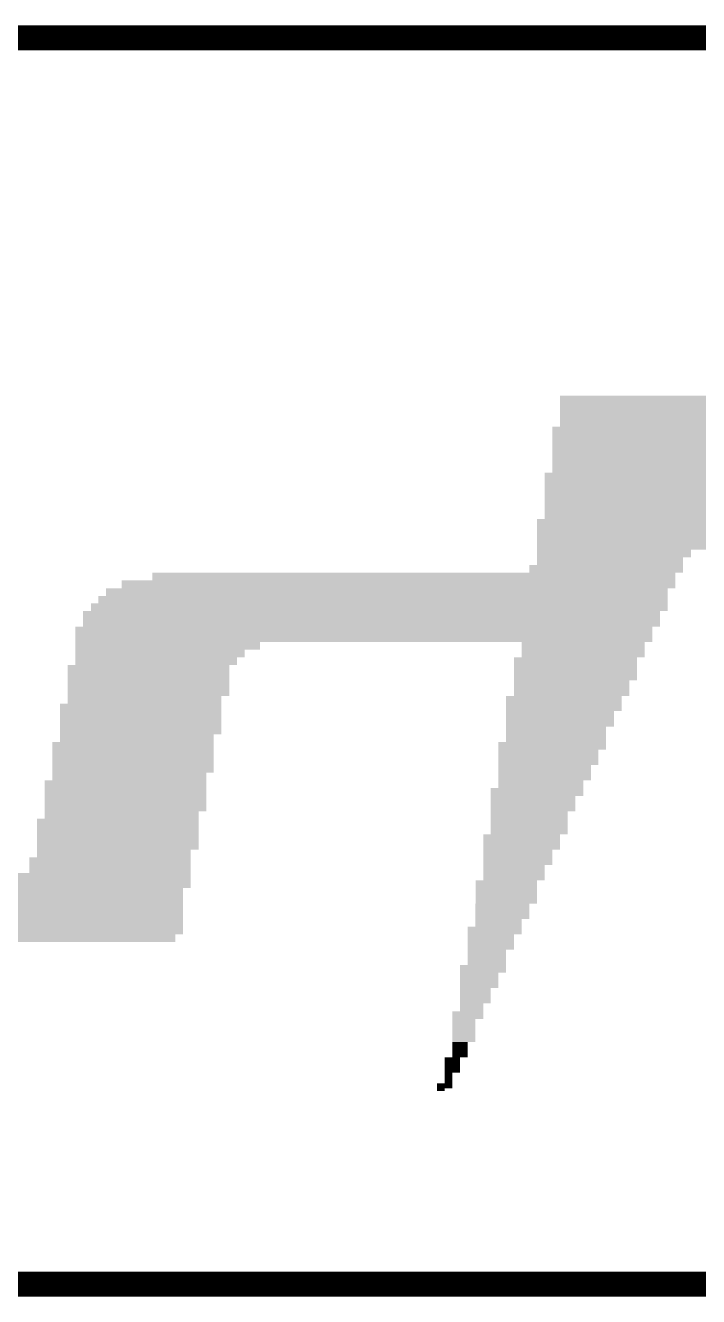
# Model space of a CAD drawing. Extents: x -2.6 to 72.5, y -0.1 to 95.
# Drawn here: x 12.06 to 14.76, y 89.95 to 95.05 of the extents above; entities that cross this region are included whole.
import ezdxf

# ---------------------------------------------------------------- set-up
doc = ezdxf.new("R2010")
doc.units = 0
doc.layers.add('02_ASSY1_GBR', color=6, linetype='CONTINUOUS')

msp = doc.modelspace()

# ---------------------------------------------------------------- linework, layer by layer
at = {"layer": '02_ASSY1_GBR', "const_width": 0.1}
msp.add_lwpolyline([(22.5, 95), (-2.5, 95), (-2.5, 90), (22.5, 90)], dxfattribs=at)
at = {"layer": '02_ASSY1_GBR'}
for points in [[(14.205014, 93.533128), (14.205018, 93.563926), (14.91502, 93.533128), (14.915, 93.563926)], [(14.205018, 93.563926), (14.20502, 93.563946), (14.915, 93.563926), (14.91498, 93.563946)], [(14.20502, 93.563946), (14.205054, 93.56398), (14.91498, 93.563946), (14.914946, 93.56398)], [(14.205054, 93.56398), (14.205074, 93.564), (14.914946, 93.56398), (14.205074, 93.564)], [(14.205004, 93.471128), (14.205014, 93.532926), (14.94602, 93.471128), (14.946, 93.532926)], [(14.205014, 93.533), (14.205014, 93.533128), (14.915148, 93.533), (14.91502, 93.533128)], [(14.205014, 93.53298), (14.205014, 93.533), (14.945946, 93.53298), (14.915148, 93.533)], [(14.205014, 93.532926), (14.205014, 93.53298), (14.946, 93.532926), (14.945946, 93.53298)], [(14.174016, 93.410128), (14.17402, 93.439946), (14.97702, 93.410128), (14.977012, 93.439946)], [(14.17402, 93.439946), (14.174074, 93.44), (14.977012, 93.439946), (14.977012, 93.44)], [(14.174074, 93.44), (14.204872, 93.44002), (14.977012, 93.44), (14.977012, 93.44002)], [(14.204872, 93.44002), (14.205, 93.440148), (14.977012, 93.44002), (14.977012, 93.440148)], [(14.205, 93.440148), (14.205004, 93.470926), (14.977012, 93.440148), (14.977, 93.470926)], [(14.205004, 93.471), (14.205004, 93.471128), (14.946148, 93.471), (14.94602, 93.471128)], [(14.205004, 93.47098), (14.205004, 93.471), (14.976946, 93.47098), (14.946148, 93.471)], [(14.205004, 93.470926), (14.205004, 93.47098), (14.977, 93.470926), (14.976946, 93.47098)], [(14.17401, 93.348128), (14.174016, 93.409926), (15.00802, 93.348128), (15.008, 93.409926)], [(14.174016, 93.41), (14.174016, 93.410128), (14.977148, 93.41), (14.97702, 93.410128)], [(14.174016, 93.40998), (14.174016, 93.41), (15.007946, 93.40998), (14.977148, 93.41)], [(14.174016, 93.409926), (14.174016, 93.40998), (15.008, 93.409926), (15.007946, 93.40998)], [(14.174006, 93.317128), (14.17401, 93.347926), (15.03802, 93.317128), (15.038, 93.347926)], [(14.17401, 93.348), (14.17401, 93.348128), (15.008148, 93.348), (15.00802, 93.348128)], [(14.17401, 93.34798), (14.17401, 93.348), (15.037946, 93.34798), (15.008148, 93.348)], [(14.17401, 93.347926), (14.17401, 93.34798), (15.038, 93.347926), (15.037946, 93.34798)], [(14.174, 93.255148), (14.174006, 93.316926), (15.06902, 93.255148), (15.069, 93.316926)], [(14.174006, 93.317), (14.174006, 93.317128), (15.038148, 93.317), (15.03802, 93.317128)], [(14.174006, 93.31698), (14.174006, 93.317), (15.068946, 93.31698), (15.038148, 93.317)], [(14.174006, 93.316926), (14.174006, 93.31698), (15.069, 93.316926), (15.068946, 93.31698)], [(14.143012, 93.194128), (14.143018, 93.254926), (15.10002, 93.194128), (15.1, 93.254926)], [(14.143018, 93.254926), (14.14302, 93.254946), (15.1, 93.254926), (15.09998, 93.254946)], [(14.14302, 93.254946), (14.143054, 93.25498), (15.09998, 93.254946), (15.099946, 93.25498)], [(14.143054, 93.25498), (14.143074, 93.255), (15.099946, 93.25498), (15.069148, 93.255)], [(14.143074, 93.255), (14.173872, 93.25502), (15.069148, 93.255), (15.069128, 93.25502)], [(14.173872, 93.25502), (14.17398, 93.255128), (15.069128, 93.25502), (15.06902, 93.255128)], [(14.17398, 93.255128), (14.174, 93.255148), (15.06902, 93.255128), (15.06902, 93.255148)], [(14.143006, 93.132128), (14.143012, 93.193926), (15.13102, 93.132128), (15.131, 93.193926)], [(14.143012, 93.194), (14.143012, 93.194128), (15.100148, 93.194), (15.10002, 93.194128)], [(14.143012, 93.19398), (14.143012, 93.194), (15.130946, 93.19398), (15.100148, 93.194)], [(14.143012, 93.193926), (14.143012, 93.19398), (15.131, 93.193926), (15.130946, 93.19398)], [(14.143, 93.070148), (14.143006, 93.131926), (15.16202, 93.070148), (15.162, 93.131926)], [(14.143006, 93.132), (14.143006, 93.132128), (15.131148, 93.132), (15.13102, 93.132128)], [(14.143006, 93.13198), (14.143006, 93.132), (15.161946, 93.13198), (15.131148, 93.132)], [(14.143006, 93.131926), (14.143006, 93.13198), (15.162, 93.131926), (15.161946, 93.13198)], [(14.113012, 93.008128), (14.113018, 93.069926), (15.19302, 93.008128), (15.193, 93.069926)], [(14.113018, 93.069926), (14.11302, 93.069946), (15.193, 93.069926), (15.19298, 93.069946)], [(14.11302, 93.069946), (14.113054, 93.06998), (15.19298, 93.069946), (15.192946, 93.06998)], [(14.113054, 93.06998), (14.113074, 93.07), (15.192946, 93.06998), (15.162148, 93.07)], [(14.113074, 93.07), (14.142872, 93.07002), (15.162148, 93.07), (15.162128, 93.07002)], [(14.142872, 93.07002), (14.14298, 93.070128), (15.162128, 93.07002), (15.16202, 93.070128)], [(14.14298, 93.070128), (14.143, 93.070148), (15.16202, 93.070128), (15.16202, 93.070148)], [(14.113006, 92.947), (14.113008, 92.976926), (15.25401, 92.947), (15.254, 92.976926)], [(14.113008, 92.977128), (14.113012, 93.007926), (15.22402, 92.977128), (15.224, 93.007926)], [(14.113008, 92.977), (14.113008, 92.977128), (15.224148, 92.977), (15.22402, 92.977128)], [(14.113008, 92.97698), (14.113008, 92.977), (15.253946, 92.97698), (15.224148, 92.977)], [(14.113008, 92.976926), (14.113008, 92.97698), (15.254, 92.976926), (15.253946, 92.97698)], [(14.113012, 93.008), (14.113012, 93.008128), (15.193148, 93.008), (15.19302, 93.008128)], [(14.113012, 93.00798), (14.113012, 93.008), (15.223946, 93.00798), (15.193148, 93.008)], [(14.113012, 93.007926), (14.113012, 93.00798), (15.224, 93.007926), (15.223946, 93.00798)], [(14.113002, 92.916054), (14.113006, 92.946852), (14.72998, 92.916054), (14.73, 92.946852)], [(14.113006, 92.94698), (14.113006, 92.947), (14.730128, 92.94698), (14.760852, 92.947)], [(14.113006, 92.946852), (14.113006, 92.94698), (14.73, 92.946852), (14.730128, 92.94698)], [(14.76098, 92.946872), (14.760852, 92.947), (15.25401, 92.946872), (15.25401, 92.947)], [(14.08202, 92.884946), (14.082074, 92.885), (14.698988, 92.884946), (14.69899, 92.885)], [(14.08202, 92.854128), (14.08202, 92.884946), (14.69898, 92.854128), (14.698988, 92.884946)], [(14.082074, 92.885), (14.112872, 92.88502), (14.69899, 92.885), (14.69899, 92.88502)], [(14.112872, 92.88502), (14.113, 92.885148), (14.69899, 92.88502), (14.69899, 92.885148)], [(14.113, 92.885148), (14.113002, 92.915852), (14.69899, 92.885148), (14.699, 92.915852)], [(14.113002, 92.916), (14.113002, 92.916054), (14.729926, 92.916), (14.72998, 92.916054)], [(14.113002, 92.91598), (14.113002, 92.916), (14.699128, 92.91598), (14.729926, 92.916)], [(14.113002, 92.915852), (14.113002, 92.91598), (14.699, 92.915852), (14.699128, 92.91598)], [(12.446, 92.792148), (12.44602, 92.822946), (14.66798, 92.792148), (14.667988, 92.822946)], [(12.44602, 92.822946), (12.446074, 92.823), (14.667988, 92.822946), (14.66799, 92.823)], [(12.446074, 92.823), (12.569872, 92.82302), (14.66799, 92.823), (14.66799, 92.82302)], [(12.569872, 92.82302), (12.57, 92.823148), (14.66799, 92.82302), (14.66799, 92.823148)], [(12.57, 92.823148), (12.570018, 92.853852), (14.66799, 92.823148), (14.668, 92.853852)], [(12.570018, 92.853852), (12.57002, 92.853946), (14.668, 92.853852), (14.668094, 92.853946)], [(12.57002, 92.853946), (12.570054, 92.85398), (14.668094, 92.853946), (14.668128, 92.85398)], [(12.570054, 92.85398), (12.570074, 92.854), (14.668128, 92.85398), (14.698926, 92.854)], [(14.081892, 92.854), (14.081946, 92.854054), (14.698926, 92.854), (14.69898, 92.854054)], [(14.081946, 92.854054), (14.08202, 92.854128), (14.69898, 92.854054), (14.69898, 92.854128)], [(12.384, 92.761148), (12.384018, 92.791852), (14.636992, 92.761148), (14.637, 92.791852)], [(12.384018, 92.791852), (12.38402, 92.791946), (14.637, 92.791852), (14.637094, 92.791946)], [(12.38402, 92.791946), (12.384054, 92.79198), (14.637094, 92.791946), (14.637128, 92.79198)], [(12.384054, 92.79198), (12.384074, 92.792), (14.637128, 92.79198), (14.667926, 92.792)], [(12.384074, 92.792), (12.445872, 92.79202), (14.667926, 92.792), (14.667946, 92.79202)], [(12.445872, 92.79202), (12.445906, 92.792054), (14.667946, 92.79202), (14.66798, 92.792054)], [(12.445906, 92.792054), (12.446, 92.792148), (14.66798, 92.792054), (14.66798, 92.792148)], [(12.323, 92.700148), (12.32302, 92.730946), (14.63698, 92.700148), (14.636986, 92.730946)], [(12.32302, 92.730946), (12.323074, 92.731), (14.636986, 92.730946), (14.636986, 92.731)], [(12.323074, 92.731), (12.352872, 92.73102), (14.636986, 92.731), (14.636986, 92.73102)], [(12.352872, 92.73102), (12.353, 92.731148), (14.636986, 92.73102), (14.636986, 92.731148)], [(12.353, 92.731148), (12.35302, 92.760946), (14.636986, 92.731148), (14.636992, 92.760946)], [(12.35302, 92.760946), (12.353074, 92.761), (14.636992, 92.760946), (14.636992, 92.761)], [(12.353074, 92.761), (12.383872, 92.76102), (14.636992, 92.761), (14.636992, 92.76102)], [(12.383872, 92.76102), (12.384, 92.761148), (14.636992, 92.76102), (14.636992, 92.761148)], [(12.292, 92.638148), (12.292018, 92.699852), (14.60598, 92.638148), (14.606, 92.699852)], [(12.292018, 92.699852), (12.29202, 92.699946), (14.606, 92.699852), (14.606094, 92.699946)], [(12.29202, 92.699946), (12.292054, 92.69998), (14.606094, 92.699946), (14.606128, 92.69998)], [(12.292054, 92.69998), (12.292074, 92.7), (14.606128, 92.69998), (14.636926, 92.7)], [(12.292074, 92.7), (12.322872, 92.70002), (14.636926, 92.7), (14.636946, 92.70002)], [(12.322872, 92.70002), (12.322906, 92.700054), (14.636946, 92.70002), (14.63698, 92.700054)], [(12.322906, 92.700054), (12.323, 92.700148), (14.63698, 92.700054), (14.63698, 92.700148)], [(12.26101, 92.576054), (12.261018, 92.637852), (14.57498, 92.576054), (14.575, 92.637852)], [(12.261018, 92.637852), (12.26102, 92.637946), (14.575, 92.637852), (14.575094, 92.637946)], [(12.26102, 92.637946), (12.261054, 92.63798), (14.575094, 92.637946), (14.575128, 92.63798)], [(12.261054, 92.63798), (12.261074, 92.638), (14.575128, 92.63798), (14.605926, 92.638)], [(12.261074, 92.638), (12.291872, 92.63802), (14.605926, 92.638), (14.605946, 92.63802)], [(12.291872, 92.63802), (12.291906, 92.638054), (14.605946, 92.63802), (14.60598, 92.638054)], [(12.291906, 92.638054), (12.292, 92.638148), (14.60598, 92.638054), (14.60598, 92.638148)], [(12.261006, 92.545054), (12.26101, 92.575852), (13.00198, 92.545054), (13.002, 92.575852)], [(12.26101, 92.576), (12.26101, 92.576054), (14.574926, 92.576), (14.57498, 92.576054)], [(12.26101, 92.57598), (12.26101, 92.576), (13.002128, 92.57598), (14.050852, 92.576)], [(12.26101, 92.575852), (12.26101, 92.57598), (13.002, 92.575852), (13.002128, 92.57598)], [(14.050872, 92.57598), (14.050852, 92.576), (14.545128, 92.57598), (14.574926, 92.576)], [(14.05098, 92.575872), (14.050872, 92.57598), (14.54502, 92.575872), (14.545128, 92.57598)], [(14.050982, 92.575852), (14.05098, 92.575872), (14.545, 92.575852), (14.54502, 92.575872)], [(14.051, 92.515148), (14.050982, 92.575852), (14.54498, 92.515148), (14.545, 92.575852)], [(12.261, 92.484148), (12.261002, 92.514852), (12.90898, 92.484148), (12.909, 92.514852)], [(12.261002, 92.514852), (12.261004, 92.51498), (12.909, 92.514852), (12.909128, 92.51498)], [(12.261004, 92.515054), (12.261006, 92.544852), (12.93998, 92.515054), (12.94, 92.544852)], [(12.261004, 92.515), (12.261004, 92.515054), (12.939926, 92.515), (12.93998, 92.515054)], [(12.261004, 92.51498), (12.261004, 92.515), (12.909128, 92.51498), (12.939926, 92.515)], [(12.261006, 92.545), (12.261006, 92.545054), (13.001926, 92.545), (13.00198, 92.545054)], [(12.261006, 92.54498), (12.261006, 92.545), (12.940128, 92.54498), (13.001926, 92.545)], [(12.261006, 92.544852), (12.261006, 92.54498), (12.94, 92.544852), (12.940128, 92.54498)], [(14.020006, 92.422054), (14.020018, 92.514852), (14.51398, 92.422054), (14.514, 92.514852)], [(14.020018, 92.514852), (14.02002, 92.514946), (14.514, 92.514852), (14.514094, 92.514946)], [(14.02002, 92.514946), (14.020054, 92.51498), (14.514094, 92.514946), (14.514128, 92.51498)], [(14.020054, 92.51498), (14.020074, 92.515), (14.514128, 92.51498), (14.544926, 92.515)], [(14.020074, 92.515), (14.050872, 92.51502), (14.544926, 92.515), (14.544946, 92.51502)], [(14.050872, 92.51502), (14.050906, 92.515054), (14.544946, 92.51502), (14.54498, 92.515054)], [(14.050906, 92.515054), (14.051, 92.515148), (14.54498, 92.515054), (14.54498, 92.515148)], [(12.230002, 92.360054), (12.230018, 92.483852), (12.87798, 92.360054), (12.878, 92.483852)], [(12.230018, 92.483852), (12.23002, 92.483946), (12.878, 92.483852), (12.878094, 92.483946)], [(12.23002, 92.483946), (12.230054, 92.48398), (12.878094, 92.483946), (12.878128, 92.48398)], [(12.230054, 92.48398), (12.230074, 92.484), (12.878128, 92.48398), (12.908926, 92.484)], [(12.230074, 92.484), (12.260872, 92.48402), (12.908926, 92.484), (12.908946, 92.48402)], [(12.260872, 92.48402), (12.260906, 92.484054), (12.908946, 92.48402), (12.90898, 92.484054)], [(12.260906, 92.484054), (12.261, 92.484148), (12.90898, 92.484054), (12.90898, 92.484148)], [(14.02, 92.360148), (14.020006, 92.421852), (14.48298, 92.360148), (14.483, 92.421852)], [(14.020006, 92.422), (14.020006, 92.422054), (14.513926, 92.422), (14.51398, 92.422054)], [(14.020006, 92.42198), (14.020006, 92.422), (14.483128, 92.42198), (14.513926, 92.422)], [(14.020006, 92.421852), (14.020006, 92.42198), (14.483, 92.421852), (14.483128, 92.42198)], [(12.199004, 92.206054), (12.19902, 92.328946), (12.84698, 92.206054), (12.846994, 92.328946)], [(12.19902, 92.328946), (12.199074, 92.329), (12.846994, 92.328946), (12.846994, 92.329)], [(12.199074, 92.329), (12.229872, 92.32902), (12.846994, 92.329), (12.846994, 92.32902)], [(12.229872, 92.32902), (12.23, 92.329148), (12.846994, 92.32902), (12.846996, 92.329148)], [(12.23, 92.329148), (12.230002, 92.359852), (12.846996, 92.329148), (12.847, 92.359852)], [(12.230002, 92.36), (12.230002, 92.360054), (12.877926, 92.36), (12.87798, 92.360054)], [(12.230002, 92.35998), (12.230002, 92.36), (12.847128, 92.35998), (12.877926, 92.36)], [(12.230002, 92.359852), (12.230002, 92.35998), (12.847, 92.359852), (12.847128, 92.35998)], [(13.989012, 92.299054), (13.989018, 92.359852), (14.45198, 92.299054), (14.452, 92.359852)], [(13.989018, 92.359852), (13.98902, 92.359946), (14.452, 92.359852), (14.452094, 92.359946)], [(13.98902, 92.359946), (13.989054, 92.35998), (14.452094, 92.359946), (14.452128, 92.35998)], [(13.989054, 92.35998), (13.989074, 92.36), (14.452128, 92.35998), (14.482926, 92.36)], [(13.989074, 92.36), (14.019872, 92.36002), (14.482926, 92.36), (14.482946, 92.36002)], [(14.019872, 92.36002), (14.019906, 92.360054), (14.482946, 92.36002), (14.48298, 92.360054)], [(14.019906, 92.360054), (14.02, 92.360148), (14.48298, 92.360054), (14.48298, 92.360148)], [(13.989006, 92.237054), (13.989012, 92.298852), (14.42098, 92.237054), (14.421, 92.298852)], [(13.989012, 92.299), (13.989012, 92.299054), (14.451926, 92.299), (14.45198, 92.299054)], [(13.989012, 92.29898), (13.989012, 92.299), (14.421128, 92.29898), (14.451926, 92.299)], [(13.989012, 92.298852), (13.989012, 92.29898), (14.421, 92.298852), (14.421128, 92.29898)], [(13.989, 92.175148), (13.989006, 92.236852), (14.389986, 92.175148), (14.39, 92.236852)], [(13.989006, 92.237), (13.989006, 92.237054), (14.420926, 92.237), (14.42098, 92.237054)], [(13.989006, 92.23698), (13.989006, 92.237), (14.390128, 92.23698), (14.420926, 92.237)], [(13.989006, 92.236852), (13.989006, 92.23698), (14.39, 92.236852), (14.390128, 92.23698)], [(12.168004, 92.052054), (12.16802, 92.174946), (12.81598, 92.052054), (12.815994, 92.174946)], [(12.16802, 92.174946), (12.168074, 92.175), (12.815994, 92.174946), (12.815994, 92.175)], [(12.168074, 92.175), (12.198872, 92.17502), (12.815994, 92.175), (12.815994, 92.17502)], [(12.198872, 92.17502), (12.199, 92.175148), (12.815994, 92.17502), (12.815996, 92.175148)], [(12.199, 92.175148), (12.199002, 92.205852), (12.815996, 92.175148), (12.816, 92.205852)], [(12.199002, 92.205852), (12.199004, 92.20598), (12.816, 92.205852), (12.816128, 92.20598)], [(12.199004, 92.206), (12.199004, 92.206054), (12.846926, 92.206), (12.84698, 92.206054)], [(12.199004, 92.20598), (12.199004, 92.206), (12.816128, 92.20598), (12.846926, 92.206)], [(13.958016, 92.144054), (13.95802, 92.174946), (14.38998, 92.144054), (14.389986, 92.174946)], [(13.95802, 92.174946), (13.958074, 92.175), (14.389986, 92.174946), (14.389986, 92.175)], [(13.958074, 92.175), (13.988872, 92.17502), (14.389986, 92.175), (14.389986, 92.17502)], [(13.988872, 92.17502), (13.989, 92.175148), (14.389986, 92.17502), (14.389986, 92.175148)], [(13.95801, 92.083054), (13.958016, 92.143852), (14.35898, 92.083054), (14.359, 92.143852)], [(13.958016, 92.144), (13.958016, 92.144054), (14.389926, 92.144), (14.38998, 92.144054)], [(13.958016, 92.14398), (13.958016, 92.144), (14.359128, 92.14398), (14.389926, 92.144)], [(13.958016, 92.143852), (13.958016, 92.14398), (14.359, 92.143852), (14.359128, 92.14398)], [(13.958002, 92.021054), (13.95801, 92.082852), (14.32898, 92.021054), (14.329, 92.082852)], [(13.95801, 92.083), (13.95801, 92.083054), (14.358926, 92.083), (14.35898, 92.083054)], [(13.95801, 92.08298), (13.95801, 92.083), (14.329128, 92.08298), (14.358926, 92.083)], [(13.95801, 92.082852), (13.95801, 92.08298), (14.329, 92.082852), (14.329128, 92.08298)], [(12.137002, 91.897054), (12.13702, 92.020946), (12.78598, 91.897054), (12.785996, 92.020946)], [(12.13702, 92.020946), (12.137074, 92.021), (12.785996, 92.020946), (12.785996, 92.021)], [(12.137074, 92.021), (12.167872, 92.02102), (12.785996, 92.021), (12.785996, 92.02102)], [(12.167872, 92.02102), (12.168, 92.021148), (12.785996, 92.02102), (12.785996, 92.021148)], [(12.168, 92.021148), (12.168002, 92.051852), (12.785996, 92.021148), (12.786, 92.051852)], [(12.168002, 92.051852), (12.168004, 92.05198), (12.786, 92.051852), (12.786128, 92.05198)], [(12.168004, 92.052), (12.168004, 92.052054), (12.815926, 92.052), (12.81598, 92.052054)], [(12.168004, 92.05198), (12.168004, 92.052), (12.786128, 92.05198), (12.815926, 92.052)], [(13.958, 91.990148), (13.958002, 92.020852), (14.29799, 91.990148), (14.298, 92.020852)], [(13.958002, 92.021), (13.958002, 92.021054), (14.328926, 92.021), (14.32898, 92.021054)], [(13.958002, 92.02098), (13.958002, 92.021), (14.298128, 92.02098), (14.328926, 92.021)], [(13.958002, 92.020852), (13.958002, 92.02098), (14.298, 92.020852), (14.298128, 92.02098)], [(13.927008, 91.897054), (13.927016, 91.958852), (14.26698, 91.897054), (14.267, 91.958852)], [(13.927016, 91.959054), (13.92702, 91.989946), (14.29798, 91.959054), (14.297988, 91.989946)], [(13.927016, 91.959), (13.927016, 91.959054), (14.297926, 91.959), (14.29798, 91.959054)], [(13.927016, 91.95898), (13.927016, 91.959), (14.267128, 91.95898), (14.297926, 91.959)], [(13.927016, 91.958852), (13.927016, 91.95898), (14.267, 91.958852), (14.267128, 91.95898)], [(13.92702, 91.989946), (13.927074, 91.99), (14.297988, 91.989946), (14.29799, 91.99)], [(13.927074, 91.99), (13.957872, 91.99002), (14.29799, 91.99), (14.29799, 91.99002)], [(13.957872, 91.99002), (13.958, 91.990148), (14.29799, 91.99002), (14.29799, 91.990148)], [(12.107002, 91.743054), (12.10702, 91.866946), (12.75498, 91.743054), (12.754996, 91.866946)], [(12.10702, 91.866946), (12.107074, 91.867), (12.754996, 91.866946), (12.754996, 91.867)], [(12.107074, 91.867), (12.136872, 91.86702), (12.754996, 91.867), (12.754996, 91.86702)], [(12.136872, 91.86702), (12.137, 91.867148), (12.754996, 91.86702), (12.754996, 91.867148)], [(12.137, 91.867148), (12.137002, 91.896852), (12.754996, 91.867148), (12.755, 91.896852)], [(12.137002, 91.897), (12.137002, 91.897054), (12.785926, 91.897), (12.78598, 91.897054)], [(12.137002, 91.89698), (12.137002, 91.897), (12.755128, 91.89698), (12.785926, 91.897)], [(12.137002, 91.896852), (12.137002, 91.89698), (12.755, 91.896852), (12.755128, 91.89698)], [(13.927, 91.805148), (13.927008, 91.896852), (14.23598, 91.805148), (14.236, 91.896852)], [(13.927008, 91.897), (13.927008, 91.897054), (14.266926, 91.897), (14.26698, 91.897054)], [(13.927008, 91.89698), (13.927008, 91.897), (14.236128, 91.89698), (14.266926, 91.897)], [(13.927008, 91.896852), (13.927008, 91.89698), (14.236, 91.896852), (14.236128, 91.89698)], [(13.897012, 91.743054), (13.897018, 91.804852), (14.20498, 91.743054), (14.205, 91.804852)], [(13.897018, 91.804852), (13.89702, 91.804946), (14.205, 91.804852), (14.205094, 91.804946)], [(13.89702, 91.804946), (13.897054, 91.80498), (14.205094, 91.804946), (14.205128, 91.80498)], [(13.897054, 91.80498), (13.897074, 91.805), (14.205128, 91.80498), (14.235926, 91.805)], [(13.897074, 91.805), (13.926872, 91.80502), (14.235926, 91.805), (14.235946, 91.80502)], [(13.926872, 91.80502), (13.926906, 91.805054), (14.235946, 91.80502), (14.23598, 91.805054)], [(13.926906, 91.805054), (13.927, 91.805148), (14.23598, 91.805054), (14.23598, 91.805148)], [(12.07602, 91.711946), (12.076074, 91.712), (12.723992, 91.711946), (12.723992, 91.712)], [(12.07602, 91.650128), (12.07602, 91.711946), (12.72398, 91.650128), (12.723992, 91.711946)], [(12.076074, 91.712), (12.106872, 91.71202), (12.723992, 91.712), (12.723992, 91.71202)], [(12.106872, 91.71202), (12.107, 91.712148), (12.723992, 91.71202), (12.723992, 91.712148)], [(12.107, 91.712148), (12.107002, 91.742852), (12.723992, 91.712148), (12.724, 91.742852)], [(12.107002, 91.743), (12.107002, 91.743054), (12.754926, 91.743), (12.75498, 91.743054)], [(12.107002, 91.74298), (12.107002, 91.743), (12.724128, 91.74298), (12.754926, 91.743)], [(12.107002, 91.742852), (12.107002, 91.74298), (12.724, 91.742852), (12.724128, 91.74298)], [(13.897006, 91.681054), (13.897012, 91.742852), (14.17398, 91.681054), (14.174, 91.742852)], [(13.897012, 91.743), (13.897012, 91.743054), (14.204926, 91.743), (14.20498, 91.743054)], [(13.897012, 91.74298), (13.897012, 91.743), (14.174128, 91.74298), (14.204926, 91.743)], [(13.897012, 91.742852), (13.897012, 91.74298), (14.174, 91.742852), (14.174128, 91.74298)], [(9.45302, 91.589054), (9.45302, 91.65), (12.72398, 91.589054), (12.72398, 91.65)], [(12.075892, 91.65), (12.07602, 91.650128), (12.72398, 91.65), (12.72398, 91.650128)], [(13.897, 91.620148), (13.897006, 91.680852), (14.14298, 91.620148), (14.143, 91.680852)], [(13.897006, 91.681), (13.897006, 91.681054), (14.173926, 91.681), (14.17398, 91.681054)], [(13.897006, 91.68098), (13.897006, 91.681), (14.143128, 91.68098), (14.173926, 91.681)], [(13.897006, 91.680852), (13.897006, 91.68098), (14.143, 91.680852), (14.143128, 91.68098)], [(13.86601, 91.527054), (13.866018, 91.619852), (14.11298, 91.527054), (14.113, 91.619852)], [(13.866018, 91.619852), (13.86602, 91.619946), (14.113, 91.619852), (14.113094, 91.619946)], [(13.86602, 91.619946), (13.866054, 91.61998), (14.113094, 91.619946), (14.113128, 91.61998)], [(13.866054, 91.61998), (13.866074, 91.62), (14.113128, 91.61998), (14.142926, 91.62)], [(13.866074, 91.62), (13.896872, 91.62002), (14.142926, 91.62), (14.142946, 91.62002)], [(13.896872, 91.62002), (13.896906, 91.620054), (14.142946, 91.62002), (14.14298, 91.620054)], [(13.896906, 91.620054), (13.897, 91.620148), (14.14298, 91.620054), (14.14298, 91.620148)], [(9.453074, 91.589), (9.45302, 91.589054), (12.723926, 91.589), (12.72398, 91.589054)], [(9.482872, 91.58898), (9.482852, 91.589), (12.693128, 91.58898), (12.723926, 91.589)], [(9.48298, 91.588872), (9.482872, 91.58898), (12.69302, 91.588872), (12.693128, 91.58898)], [(9.482982, 91.588852), (9.48298, 91.588872), (12.693, 91.588852), (12.69302, 91.588872)], [(9.483, 91.558074), (9.482982, 91.588852), (12.692996, 91.558074), (12.693, 91.588852)], [(9.483054, 91.55802), (9.483, 91.558074), (12.692996, 91.55802), (12.692996, 91.558074)], [(9.513852, 91.558), (9.483054, 91.55802), (12.692996, 91.558), (12.692996, 91.55802)], [(9.51398, 91.557872), (9.513852, 91.558), (12.692996, 91.557872), (12.692996, 91.558)], [(9.514, 91.527074), (9.51398, 91.557872), (12.692992, 91.527074), (12.692996, 91.557872)], [(9.514054, 91.52702), (9.514, 91.527074), (12.692992, 91.52702), (12.692992, 91.527074)], [(9.544852, 91.527), (9.514054, 91.52702), (12.692992, 91.527), (12.692992, 91.52702)], [(9.54498, 91.526872), (9.544852, 91.527), (12.692992, 91.526872), (12.692992, 91.527)], [(9.545, 91.496074), (9.54498, 91.526872), (12.692988, 91.496074), (12.692992, 91.526872)], [(9.545054, 91.49602), (9.545, 91.496074), (12.692988, 91.49602), (12.692988, 91.496074)], [(9.575852, 91.496), (9.545054, 91.49602), (12.692988, 91.496), (12.692988, 91.49602)], [(9.57598, 91.495872), (9.575852, 91.496), (12.692988, 91.495872), (12.692988, 91.496)], [(9.576, 91.465074), (9.57598, 91.495872), (12.692986, 91.465074), (12.692988, 91.495872)], [(13.866002, 91.465054), (13.866008, 91.526852), (14.08198, 91.465054), (14.082, 91.526852)], [(13.866008, 91.527), (13.86601, 91.527054), (14.112926, 91.527), (14.11298, 91.527054)], [(13.866008, 91.52698), (13.866008, 91.527), (14.082128, 91.52698), (14.112926, 91.527)], [(13.866008, 91.526852), (13.866008, 91.52698), (14.082, 91.526852), (14.082128, 91.52698)], [(9.576054, 91.46502), (9.576, 91.465074), (12.692986, 91.46502), (12.692986, 91.465074)], [(9.668852, 91.465), (9.576054, 91.46502), (12.692986, 91.465), (12.692986, 91.46502)], [(9.66898, 91.464872), (9.668852, 91.465), (12.692986, 91.464872), (12.692986, 91.465)], [(9.669, 91.434074), (9.66898, 91.464872), (12.692982, 91.434074), (12.692986, 91.464872)], [(13.866, 91.434148), (13.866002, 91.464852), (14.050988, 91.434148), (14.051, 91.464852)], [(13.866002, 91.465), (13.866002, 91.465054), (14.081926, 91.465), (14.08198, 91.465054)], [(13.866002, 91.46498), (13.866002, 91.465), (14.051128, 91.46498), (14.081926, 91.465)], [(13.866002, 91.464852), (13.866002, 91.46498), (14.051, 91.464852), (14.051128, 91.46498)], [(9.669054, 91.43402), (9.669, 91.434074), (12.692982, 91.43402), (12.692982, 91.434074)], [(9.760852, 91.434), (9.669054, 91.43402), (12.692982, 91.434), (12.692982, 91.43402)], [(9.76098, 91.433872), (9.760852, 91.434), (12.692982, 91.433872), (12.692982, 91.434)], [(9.761, 91.404074), (9.76098, 91.433872), (12.69298, 91.404074), (12.692982, 91.433872)], [(9.76102, 91.404054), (9.761, 91.404074), (12.69298, 91.404054), (12.69298, 91.404074)], [(9.761054, 91.40402), (9.76102, 91.404054), (12.692946, 91.40402), (12.69298, 91.404054)], [(10.007852, 91.404), (9.761054, 91.40402), (12.692926, 91.404), (12.692946, 91.40402)], [(10.007872, 91.40398), (10.007852, 91.404), (12.662128, 91.40398), (12.692926, 91.404)], [(10.00798, 91.403872), (10.007872, 91.40398), (12.66202, 91.403872), (12.662128, 91.40398)], [(10.007982, 91.403852), (10.00798, 91.403872), (12.662, 91.403852), (12.66202, 91.403872)], [(10.008, 91.373074), (10.007982, 91.403852), (12.66198, 91.373074), (12.662, 91.403852)], [(13.835008, 91.342054), (13.835016, 91.403852), (14.01998, 91.342054), (14.02, 91.403852)], [(13.835016, 91.404054), (13.83502, 91.433946), (14.05098, 91.404054), (14.050988, 91.433946)], [(13.835016, 91.404), (13.835016, 91.404054), (14.050926, 91.404), (14.05098, 91.404054)], [(13.835016, 91.40398), (13.835016, 91.404), (14.020128, 91.40398), (14.050926, 91.404)], [(13.835016, 91.403852), (13.835016, 91.40398), (14.02, 91.403852), (14.020128, 91.40398)], [(13.83502, 91.433946), (13.835074, 91.434), (14.050988, 91.433946), (14.050988, 91.434)], [(13.835074, 91.434), (13.865872, 91.43402), (14.050988, 91.434), (14.050988, 91.43402)], [(13.865872, 91.43402), (13.866, 91.434148), (14.050988, 91.43402), (14.050988, 91.434148)], [(10.00802, 91.373054), (10.008, 91.373074), (12.66198, 91.373054), (12.66198, 91.373074)], [(10.008054, 91.37302), (10.00802, 91.373054), (12.661946, 91.37302), (12.66198, 91.373054)], [(12.661926, 91.373), (10.008054, 91.37302), (12.661926, 91.373), (12.661946, 91.37302)], [(13.835, 91.280148), (13.835008, 91.341852), (13.988986, 91.280148), (13.989, 91.341852)], [(13.835008, 91.342), (13.835008, 91.342054), (14.019926, 91.342), (14.01998, 91.342054)], [(13.835008, 91.34198), (13.835008, 91.342), (13.989128, 91.34198), (14.019926, 91.342)], [(13.835008, 91.341852), (13.835008, 91.34198), (13.989, 91.341852), (13.989128, 91.34198)], [(13.80401, 91.188054), (13.804016, 91.248852), (13.95798, 91.188054), (13.958, 91.248852)], [(13.804016, 91.249054), (13.80402, 91.279946), (13.98898, 91.249054), (13.988986, 91.279946)], [(13.804016, 91.249), (13.804016, 91.249054), (13.988926, 91.249), (13.98898, 91.249054)], [(13.804016, 91.24898), (13.804016, 91.249), (13.958128, 91.24898), (13.988926, 91.249)], [(13.804016, 91.248852), (13.804016, 91.24898), (13.958, 91.248852), (13.958128, 91.24898)], [(13.80402, 91.279946), (13.804074, 91.28), (13.988986, 91.279946), (13.988986, 91.28)], [(13.804074, 91.28), (13.834872, 91.28002), (13.988986, 91.28), (13.988986, 91.28002)], [(13.834872, 91.28002), (13.835, 91.280148), (13.988986, 91.28002), (13.988986, 91.280148)], [(13.80401, 91.188), (13.80401, 91.188054), (13.957926, 91.188), (13.95798, 91.188054)], [(13.80401, 91.18798), (13.80401, 91.188), (13.927128, 91.18798), (13.957926, 91.188)], [(13.804002, 91.126054), (13.80401, 91.187852), (13.92698, 91.126054), (13.927, 91.187852)], [(13.80401, 91.187852), (13.80401, 91.18798), (13.927, 91.187852), (13.927128, 91.18798)], [(13.773016, 91.064054), (13.77302, 91.094946), (13.89698, 91.064054), (13.896988, 91.094946)], [(13.77302, 91.094946), (13.773074, 91.095), (13.896988, 91.094946), (13.89699, 91.095)], [(13.773074, 91.095), (13.803872, 91.09502), (13.89699, 91.095), (13.89699, 91.09502)], [(13.803872, 91.09502), (13.804, 91.095148), (13.89699, 91.09502), (13.89699, 91.095148)], [(13.804, 91.095148), (13.804002, 91.125852), (13.89699, 91.095148), (13.897, 91.125852)], [(13.804002, 91.126), (13.804002, 91.126054), (13.926926, 91.126), (13.92698, 91.126054)], [(13.804002, 91.12598), (13.804002, 91.126), (13.897128, 91.12598), (13.926926, 91.126)], [(13.804002, 91.125852), (13.804002, 91.12598), (13.897, 91.125852), (13.897128, 91.12598)], [(13.773006, 90.972054), (13.773016, 91.063852), (13.86598, 90.972054), (13.866, 91.063852)], [(13.773016, 91.064), (13.773016, 91.064054), (13.896926, 91.064), (13.89698, 91.064054)], [(13.773016, 91.06398), (13.773016, 91.064), (13.866128, 91.06398), (13.896926, 91.064)], [(13.773016, 91.063852), (13.773016, 91.06398), (13.866, 91.063852), (13.866128, 91.06398)], [(13.773, 90.910148), (13.773006, 90.971852), (13.83498, 90.910148), (13.835, 90.971852)], [(13.773006, 90.972), (13.773006, 90.972054), (13.865926, 90.972), (13.86598, 90.972054)], [(13.773006, 90.97198), (13.773006, 90.972), (13.835128, 90.97198), (13.865926, 90.972)], [(13.773006, 90.971852), (13.773006, 90.97198), (13.835, 90.971852), (13.835128, 90.97198)], [(13.742008, 90.848054), (13.742018, 90.909852), (13.80398, 90.848054), (13.804, 90.909852)], [(13.742018, 90.909852), (13.74202, 90.909946), (13.804, 90.909852), (13.804094, 90.909946)], [(13.74202, 90.909946), (13.742054, 90.90998), (13.804094, 90.909946), (13.804128, 90.90998)], [(13.742054, 90.90998), (13.742074, 90.91), (13.804128, 90.90998), (13.834926, 90.91)], [(13.742074, 90.91), (13.772872, 90.91002), (13.834926, 90.91), (13.834946, 90.91002)], [(13.772872, 90.91002), (13.772906, 90.910054), (13.834946, 90.91002), (13.83498, 90.910054)], [(13.772906, 90.910054), (13.773, 90.910148), (13.83498, 90.910054), (13.83498, 90.910148)], [(13.742, 90.806108), (13.742008, 90.847852), (13.772986, 90.806108), (13.773, 90.847852)], [(13.742008, 90.848), (13.742008, 90.848054), (13.803926, 90.848), (13.80398, 90.848054)], [(13.742008, 90.84798), (13.742008, 90.848), (13.773128, 90.84798), (13.803926, 90.848)], [(13.742008, 90.847852), (13.742008, 90.84798), (13.773, 90.847852), (13.773128, 90.84798)], [(13.711, 90.775072), (13.711006, 90.785892), (13.74198, 90.775072), (13.742, 90.785892)], [(13.711006, 90.786054), (13.71102, 90.805946), (13.77298, 90.786054), (13.772986, 90.805946)], [(13.711006, 90.78602), (13.711006, 90.786054), (13.772946, 90.78602), (13.77298, 90.786054)], [(13.711006, 90.785892), (13.711006, 90.78602), (13.742, 90.785892), (13.742128, 90.78602)], [(13.71102, 90.805946), (13.711052, 90.80598), (13.772986, 90.805946), (13.772986, 90.80598)], [(13.711052, 90.80598), (13.711072, 90.806), (13.741872, 90.80598), (13.711072, 90.806)], [(13.741872, 90.80598), (13.742, 90.806108), (13.772986, 90.80598), (13.772986, 90.806108)], [(13.772928, 90.786), (13.742128, 90.78602), (13.772928, 90.786), (13.772946, 90.78602)], [(13.71102, 90.775054), (13.711, 90.775072), (13.74198, 90.775054), (13.74198, 90.775072)], [(13.711054, 90.77502), (13.71102, 90.775054), (13.741946, 90.77502), (13.74198, 90.775054)], [(13.741928, 90.775), (13.711054, 90.77502), (13.741928, 90.775), (13.741946, 90.77502)]]:
    msp.add_solid(points, dxfattribs=at)

doc.saveas('drawing.dxf')
